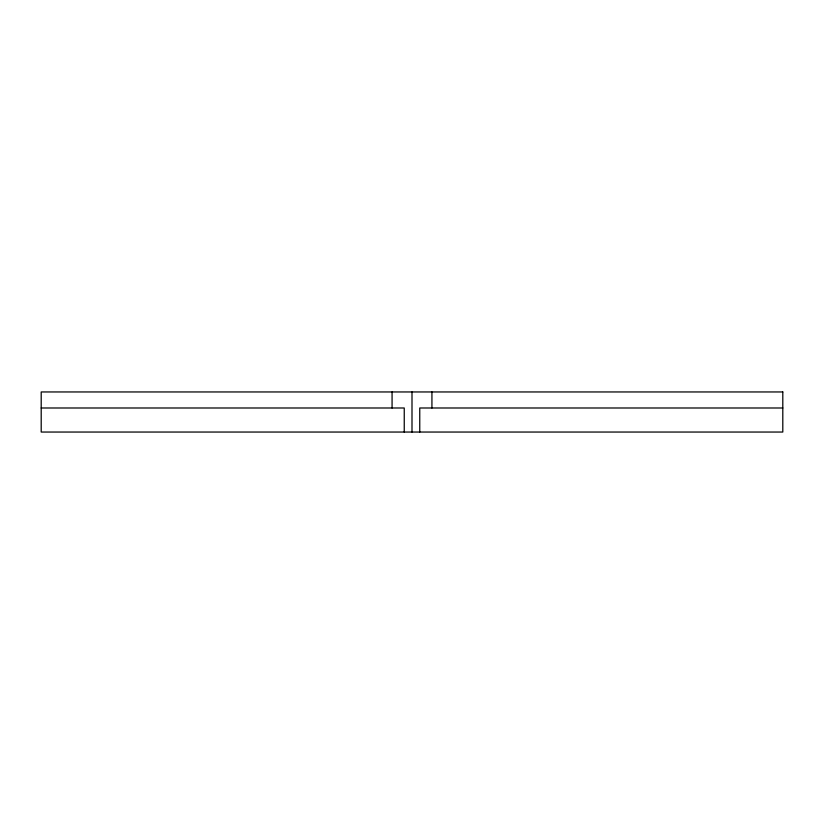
<?xml version="1.0" encoding="UTF-8"?>
<svg xmlns="http://www.w3.org/2000/svg" width="824" height="824" viewBox="0 0 824 824"><rect width="100%" height="100%" fill="white"/><g stroke="black" fill="none" stroke-linecap="round" stroke-linejoin="round"><path stroke-width="1.24" d="M41.2 407.993L404.244 407.993L404.244 432.044M782.8 407.993L419.756 407.993L419.756 432.044M431.931 391.956L431.931 407.993M412 391.956L412 432.044M392.07 391.956L392.07 407.993M782.8 391.956L41.2 391.956L41.2 432.044L782.8 432.044L782.8 391.956"/></g></svg>
